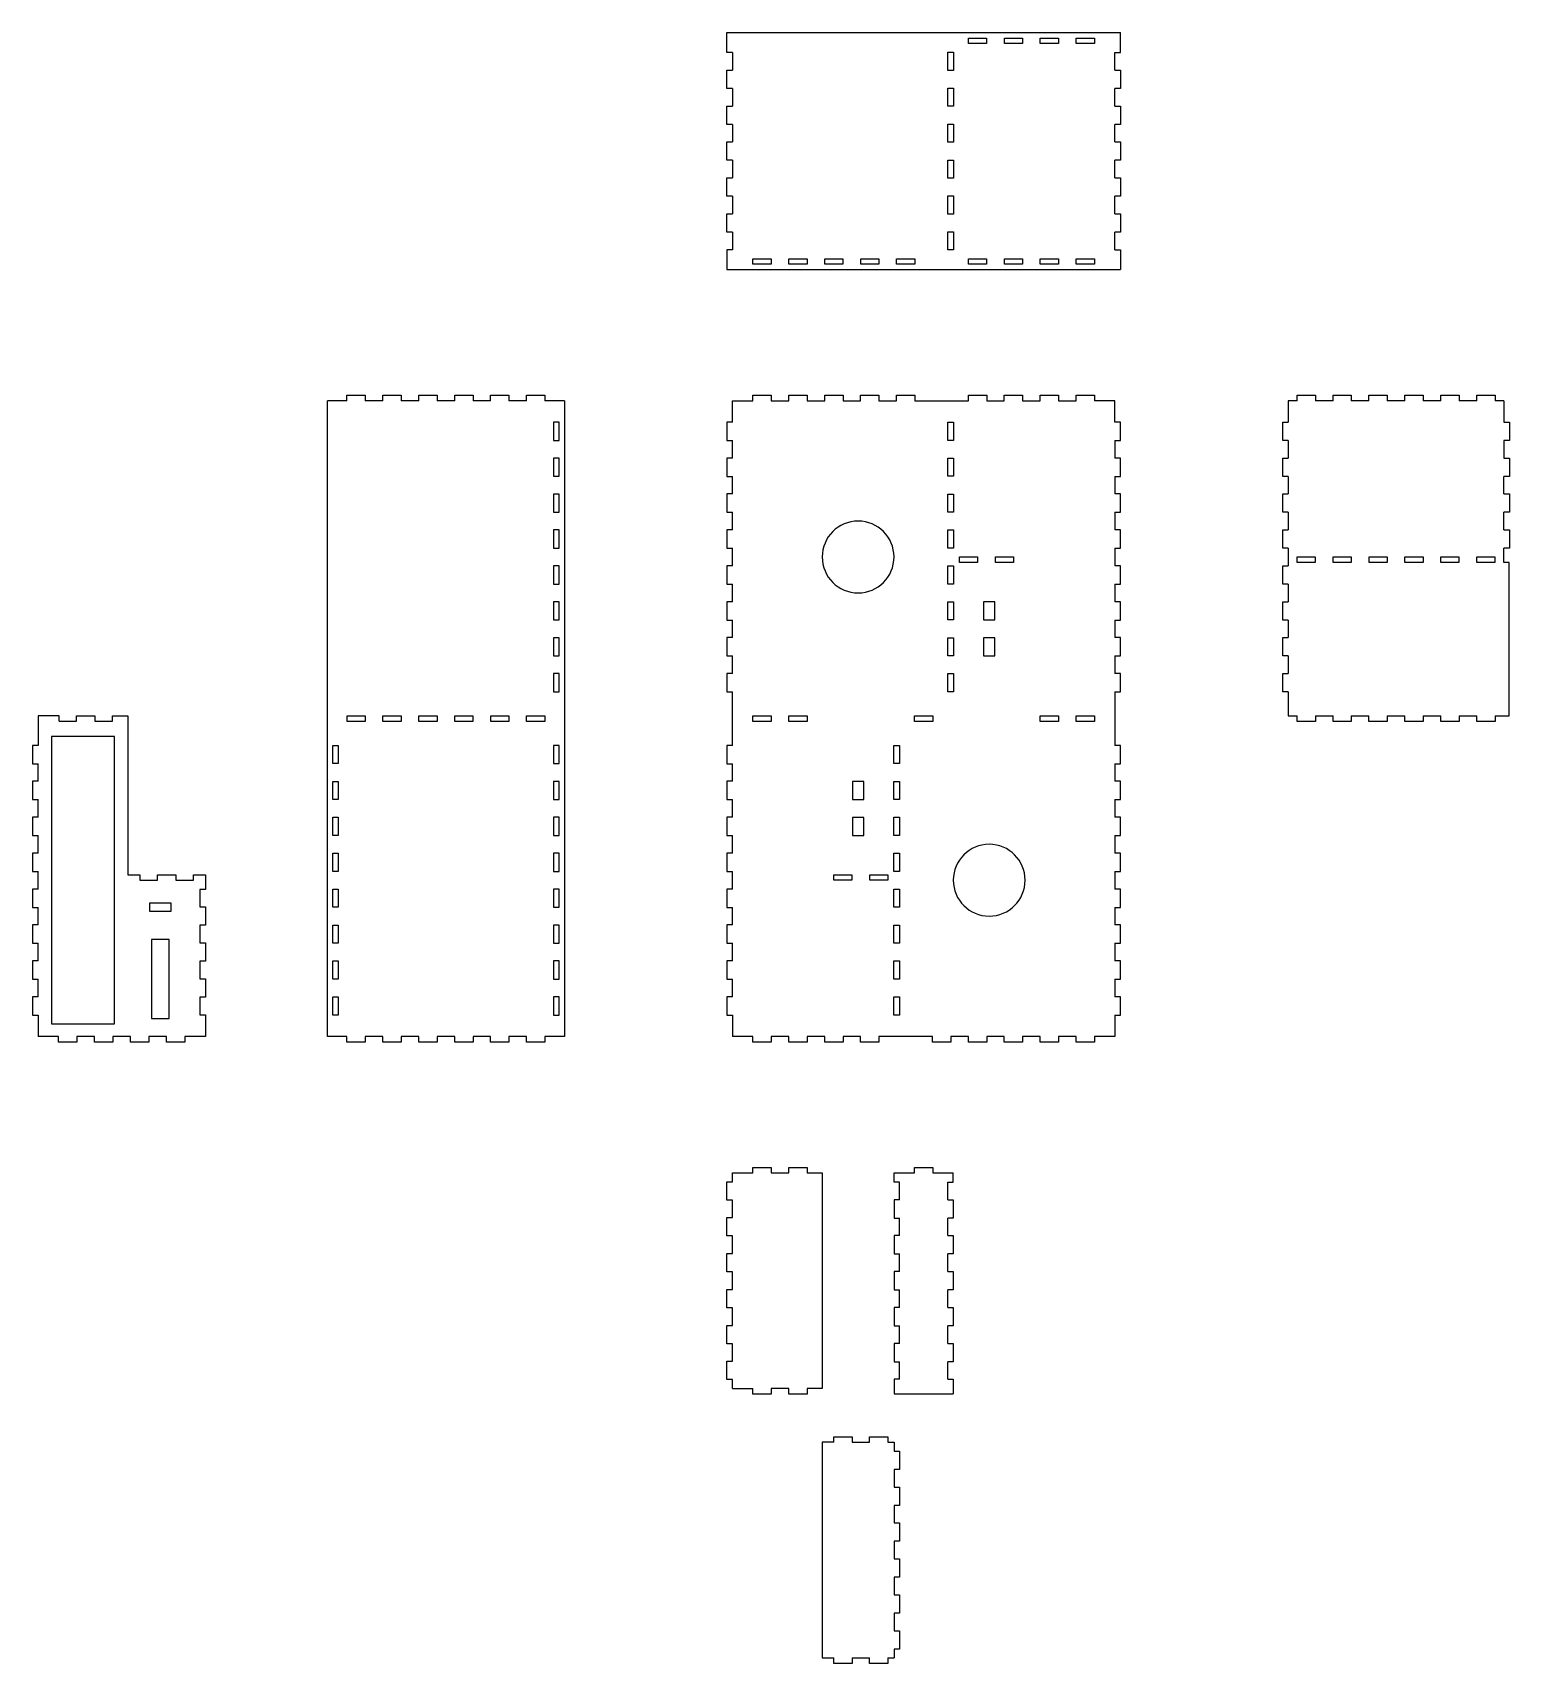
# Model space of a CAD drawing. Header units: millimetres. Extents: x -496 to 1263, y -526 to 432.
# Drawn here: x -496 to 326, y -526 to 382 of the extents above; entities that cross this region are included whole.
import ezdxf

# ---------------------------------------------------------------- set-up
doc = ezdxf.new("R2010")
doc.units = ezdxf.units.MM
doc.layers.get('0').update_dxf_attribs({"lineweight": 25, "true_color": 0xffffff})

msp = doc.modelspace()

# ---------------------------------------------------------------- linework, layer by layer
for p, q in [((-109.6, 370.9), (-109.6, 382)), ((-109.6, 382), (109.6, 382)), ((109.6, 370.9), (109.6, 382)), ((24.95, 375.9), (24.95, 379)), ((24.95, 379), (35.05, 379)), ((35.05, 375.9), (24.95, 375.9)), ((35.05, 379), (35.05, 375.9)), ((44.95, 375.9), (44.95, 379)), ((44.95, 379), (55.05, 379)), ((55.05, 375.9), (44.95, 375.9)), ((55.05, 379), (55.05, 375.9)), ((64.95, 375.9), (64.95, 379)), ((64.95, 379), (75.05, 379)), ((75.05, 375.9), (64.95, 375.9)), ((75.05, 379), (75.05, 375.9)), ((84.95, 375.9), (84.95, 379)), ((84.95, 379), (95.05, 379)), ((95.05, 375.9), (84.95, 375.9)), ((95.05, 379), (95.05, 375.9)), ((-106.5, 370.9), (-109.6, 370.9)), ((-106.5, 370.9), (-106.5, 361.1)), ((13.45, 371.05), (16.55, 371.05)), ((13.45, 360.95), (13.45, 371.05)), ((16.55, 371.05), (16.55, 360.95)), ((106.5, 370.9), (109.6, 370.9)), ((106.5, 361.1), (106.5, 370.9)), ((-109.6, 350.9), (-109.6, 361.1)), ((-109.6, 361.1), (-106.5, 361.1)), ((16.55, 360.95), (13.45, 360.95)), ((106.5, 361.1), (109.6, 361.1)), ((109.6, 361.1), (109.6, 350.9)), ((-106.5, 350.9), (-109.6, 350.9)), ((-106.5, 350.9), (-106.5, 341.1)), ((13.45, 351.05), (16.55, 351.05)), ((13.45, 340.95), (13.45, 351.05)), ((16.55, 351.05), (16.55, 340.95)), ((109.6, 350.9), (106.5, 350.9)), ((106.5, 341.1), (106.5, 350.9)), ((-109.6, 330.9), (-109.6, 341.1)), ((-109.6, 341.1), (-106.5, 341.1)), ((16.55, 340.95), (13.45, 340.95)), ((106.5, 341.1), (109.6, 341.1)), ((109.6, 341.1), (109.6, 330.9)), ((-106.5, 330.9), (-109.6, 330.9)), ((-106.5, 330.9), (-106.5, 321.1)), ((13.45, 331.05), (16.55, 331.05)), ((13.45, 320.95), (13.45, 331.05)), ((16.55, 331.05), (16.55, 320.95)), ((109.6, 330.9), (106.5, 330.9)), ((106.5, 321.1), (106.5, 330.9)), ((-109.6, 310.9), (-109.6, 321.1)), ((-109.6, 321.1), (-106.5, 321.1)), ((16.55, 320.95), (13.45, 320.95)), ((106.5, 321.1), (109.6, 321.1)), ((109.6, 321.1), (109.6, 310.9)), ((-106.5, 310.9), (-109.6, 310.9)), ((-106.5, 310.9), (-106.5, 301.1)), ((13.45, 311.05), (16.55, 311.05)), ((13.45, 300.95), (13.45, 311.05)), ((16.55, 311.05), (16.55, 300.95)), ((109.6, 310.9), (106.5, 310.9)), ((106.5, 301.1), (106.5, 310.9)), ((-109.6, 290.9), (-109.6, 301.1)), ((-109.6, 301.1), (-106.5, 301.1)), ((16.55, 300.95), (13.45, 300.95)), ((106.5, 301.1), (109.6, 301.1)), ((109.6, 301.1), (109.6, 290.9)), ((-106.5, 290.9), (-109.6, 290.9)), ((-106.5, 290.9), (-106.5, 281.1)), ((13.45, 291.05), (16.55, 291.05)), ((13.45, 280.95), (13.45, 291.05)), ((16.55, 291.05), (16.55, 280.95)), ((109.6, 290.9), (106.5, 290.9)), ((106.5, 281.1), (106.5, 290.9)), ((-109.6, 270.9), (-109.6, 281.1)), ((-109.6, 281.1), (-106.5, 281.1)), ((16.55, 280.95), (13.45, 280.95)), ((106.5, 281.1), (109.6, 281.1)), ((109.6, 281.1), (109.6, 270.9)), ((-106.5, 270.9), (-109.6, 270.9)), ((-106.5, 270.9), (-106.5, 261.1)), ((13.45, 271.05), (16.55, 271.05)), ((13.45, 260.95), (13.45, 271.05)), ((16.55, 271.05), (16.55, 260.95)), ((109.6, 270.9), (106.5, 270.9)), ((106.5, 261.1), (106.5, 270.9)), ((-106.5, 261.1), (-109.6, 261.1)), ((-109.6, 261.1), (-109.6, 250)), ((-95.05, 253), (-95.05, 256.1)), ((-95.05, 256.1), (-84.95, 256.1)), ((-84.95, 256.1), (-84.95, 253)), ((-75.05, 253), (-75.05, 256.1)), ((-75.05, 256.1), (-64.95, 256.1)), ((-64.95, 256.1), (-64.95, 253)), ((-55.05, 253), (-55.05, 256.1)), ((-55.05, 256.1), (-44.95, 256.1)), ((-44.95, 256.1), (-44.95, 253)), ((-35.05, 253), (-35.05, 256.1)), ((-35.05, 256.1), (-24.95, 256.1)), ((-24.95, 256.1), (-24.95, 253)), ((-15.05, 253), (-15.05, 256.1)), ((-15.05, 256.1), (-4.95, 256.1)), ((-4.95, 256.1), (-4.95, 253)), ((16.55, 260.95), (13.45, 260.95)), ((24.95, 253), (24.95, 256.1)), ((24.95, 256.1), (35.05, 256.1)), ((35.05, 256.1), (35.05, 253)), ((44.95, 253), (44.95, 256.1)), ((44.95, 256.1), (55.05, 256.1)), ((55.05, 256.1), (55.05, 253)), ((64.95, 253), (64.95, 256.1)), ((64.95, 256.1), (75.05, 256.1)), ((75.05, 256.1), (75.05, 253)), ((84.95, 253), (84.95, 256.1)), ((84.95, 256.1), (95.05, 256.1)), ((95.05, 256.1), (95.05, 253)), ((106.5, 261.1), (109.6, 261.1)), ((109.6, 261.1), (109.6, 250)), ((-109.6, 250), (109.6, 250)), ((-84.95, 253), (-95.05, 253)), ((-64.95, 253), (-75.05, 253)), ((-44.95, 253), (-55.05, 253)), ((-24.95, 253), (-35.05, 253)), ((-4.95, 253), (-15.05, 253)), ((35.05, 253), (24.95, 253)), ((55.05, 253), (44.95, 253)), ((75.05, 253), (64.95, 253)), ((95.05, 253), (84.95, 253)), ((-321.1, 177), (-332, 177)), ((-332, -177), (-332, 177)), ((-321.1, 177), (-321.1, 180.1)), ((-321.1, 180.1), (-310.9, 180.1)), ((-310.9, 180.1), (-310.9, 177)), ((-301.1, 177), (-310.9, 177)), ((-301.1, 177), (-301.1, 180.1)), ((-301.1, 180.1), (-290.9, 180.1)), ((-290.9, 180.1), (-290.9, 177)), ((-281.1, 177), (-290.9, 177)), ((-281.1, 177), (-281.1, 180.1)), ((-281.1, 180.1), (-270.9, 180.1)), ((-270.9, 180.1), (-270.9, 177)), ((-261.1, 177), (-270.9, 177)), ((-261.1, 177), (-261.1, 180.1)), ((-261.1, 180.1), (-250.9, 180.1)), ((-250.9, 180.1), (-250.9, 177)), ((-241.1, 177), (-250.9, 177)), ((-241.1, 177), (-241.1, 180.1)), ((-241.1, 180.1), (-230.9, 180.1)), ((-230.9, 180.1), (-230.9, 177)), ((-221.1, 177), (-230.9, 177)), ((-221.1, 177), (-221.1, 180.1)), ((-221.1, 180.1), (-210.9, 180.1)), ((-210.9, 180.1), (-210.9, 177)), ((-200, 177), (-210.9, 177)), ((-200, 177), (-200, -177)), ((-106.5, 177), (-95.1, 177)), ((-106.5, 165.1), (-106.5, 177)), ((-95.1, 177), (-95.1, 180.1)), ((-95.1, 180.1), (-84.9, 180.1)), ((-84.9, 180.1), (-84.9, 177)), ((-84.9, 177), (-75.1, 177)), ((-75.1, 177), (-75.1, 180.1)), ((-75.1, 180.1), (-64.9, 180.1)), ((-64.9, 180.1), (-64.9, 177)), ((-64.9, 177), (-55.1, 177)), ((-55.1, 177), (-55.1, 180.1)), ((-55.1, 180.1), (-44.9, 180.1)), ((-44.9, 180.1), (-44.9, 177)), ((-44.9, 177), (-35.1, 177)), ((-35.1, 177), (-35.1, 180.1)), ((-35.1, 180.1), (-24.9, 180.1)), ((-24.9, 180.1), (-24.9, 177)), ((-24.9, 177), (-15.1, 177)), ((-15.1, 177), (-15.1, 180.1)), ((-15.1, 180.1), (-4.9, 180.1)), ((-4.9, 180.1), (-4.9, 177)), ((-4.9, 177), (24.9, 177)), ((24.9, 177), (24.9, 180.1)), ((24.9, 180.1), (35.1, 180.1)), ((35.1, 180.1), (35.1, 177)), ((35.1, 177), (44.9, 177)), ((44.9, 177), (44.9, 180.1)), ((44.9, 180.1), (55.1, 180.1)), ((55.1, 180.1), (55.1, 177)), ((55.1, 177), (64.9, 177)), ((64.9, 177), (64.9, 180.1)), ((64.9, 180.1), (75.1, 180.1)), ((75.1, 180.1), (75.1, 177)), ((75.1, 177), (84.9, 177)), ((84.9, 177), (84.9, 180.1)), ((84.9, 180.1), (95.1, 180.1)), ((95.1, 180.1), (95.1, 177)), ((106.5, 177), (95.1, 177)), ((106.5, 165.1), (106.5, 177)), ((207.9, 177), (203, 177)), ((203, 177), (203, 165.1)), ((207.9, 177), (207.9, 180.1)), ((207.9, 180.1), (218.1, 180.1)), ((218.1, 180.1), (218.1, 177)), ((227.9, 177), (218.1, 177)), ((227.9, 177), (227.9, 180.1)), ((227.9, 180.1), (238.1, 180.1)), ((238.1, 180.1), (238.1, 177)), ((247.9, 177), (238.1, 177)), ((247.9, 177), (247.9, 180.1)), ((247.9, 180.1), (258.1, 180.1)), ((258.1, 180.1), (258.1, 177)), ((267.9, 177), (258.1, 177)), ((267.9, 177), (267.9, 180.1)), ((267.9, 180.1), (278.1, 180.1)), ((278.1, 180.1), (278.1, 177)), ((287.9, 177), (278.1, 177)), ((287.9, 177), (287.9, 180.1)), ((287.9, 180.1), (298.1, 180.1)), ((298.1, 180.1), (298.1, 177)), ((307.9, 177), (298.1, 177)), ((307.9, 177), (307.9, 180.1)), ((307.9, 180.1), (318.1, 180.1)), ((318.1, 180.1), (318.1, 177)), ((323, 177), (318.1, 177)), ((323, 177), (323, 165.1)), ((-203, 165.05), (-206.1, 165.05)), ((-206.1, 165.05), (-206.1, 154.95)), ((-203, 154.95), (-203, 165.05)), ((-106.5, 165.1), (-109.6, 165.1)), ((-109.6, 165.1), (-109.6, 154.9)), ((13.45, 154.95), (13.45, 165.05)), ((13.45, 165.05), (16.55, 165.05)), ((16.55, 165.05), (16.55, 154.95)), ((109.6, 165.1), (106.5, 165.1)), ((109.6, 154.9), (109.6, 165.1)), ((199.9, 154.9), (199.9, 165.1)), ((199.9, 165.1), (203, 165.1)), ((323, 165.1), (326.1, 165.1)), ((326.1, 165.1), (326.1, 154.9)), ((-206.1, 154.95), (-203, 154.95)), ((-109.6, 154.9), (-106.5, 154.9)), ((-106.5, 145.1), (-106.5, 154.9)), ((16.55, 154.95), (13.45, 154.95)), ((106.5, 154.9), (109.6, 154.9)), ((106.5, 154.9), (106.5, 145.1)), ((203, 154.9), (199.9, 154.9)), ((203, 154.9), (203, 145.1)), ((326.1, 154.9), (323, 154.9)), ((323, 154.9), (323, 145.1)), ((-203, 145.05), (-206.1, 145.05)), ((-206.1, 145.05), (-206.1, 134.95)), ((-203, 134.95), (-203, 145.05)), ((-106.5, 145.1), (-109.6, 145.1)), ((-109.6, 145.1), (-109.6, 134.9)), ((13.45, 134.95), (13.45, 145.05)), ((13.45, 145.05), (16.55, 145.05)), ((16.55, 145.05), (16.55, 134.95)), ((109.6, 145.1), (106.5, 145.1)), ((109.6, 134.9), (109.6, 145.1)), ((199.9, 134.9), (199.9, 145.1)), ((199.9, 145.1), (203, 145.1)), ((323, 145.1), (326.1, 145.1)), ((326.1, 145.1), (326.1, 134.9)), ((-206.1, 134.95), (-203, 134.95)), ((-109.6, 134.9), (-106.5, 134.9)), ((-106.5, 125.1), (-106.5, 134.9)), ((16.55, 134.95), (13.45, 134.95)), ((106.5, 134.9), (109.6, 134.9)), ((106.5, 134.9), (106.5, 125.1)), ((203, 134.9), (199.9, 134.9)), ((203, 134.9), (203, 125.1)), ((326.1, 134.9), (323, 134.9)), ((323, 125.1), (323, 134.9)), ((-203, 125.05), (-206.1, 125.05)), ((-206.1, 125.05), (-206.1, 114.95)), ((-203, 114.95), (-203, 125.05)), ((-106.5, 125.1), (-109.6, 125.1)), ((-109.6, 125.1), (-109.6, 114.9)), ((13.45, 114.95), (13.45, 125.05)), ((13.45, 125.05), (16.55, 125.05)), ((16.55, 125.05), (16.55, 114.95)), ((109.6, 125.1), (106.5, 125.1)), ((109.6, 114.9), (109.6, 125.1)), ((199.9, 114.9), (199.9, 125.1)), ((199.9, 125.1), (203, 125.1)), ((323, 125.1), (326.1, 125.1)), ((326.1, 125.1), (326.1, 114.9)), ((-206.1, 114.95), (-203, 114.95)), ((-109.6, 114.9), (-106.5, 114.9)), ((-106.5, 105.1), (-106.5, 114.9)), ((16.55, 114.95), (13.45, 114.95)), ((106.5, 114.9), (109.6, 114.9)), ((106.5, 114.9), (106.5, 105.1)), ((203, 114.9), (199.9, 114.9)), ((203, 114.9), (203, 105.1)), ((326.1, 114.9), (323, 114.9)), ((323, 105.1), (323, 114.9)), ((-203, 105.05), (-206.1, 105.05)), ((-206.1, 105.05), (-206.1, 94.95)), ((-203, 94.95), (-203, 105.05)), ((-106.5, 105.1), (-109.6, 105.1)), ((-109.6, 105.1), (-109.6, 94.9)), ((13.45, 94.95), (13.45, 105.05)), ((13.45, 105.05), (16.55, 105.05)), ((16.55, 105.05), (16.55, 94.95)), ((109.6, 105.1), (106.5, 105.1)), ((109.6, 94.9), (109.6, 105.1)), ((199.9, 94.9), (199.9, 105.1)), ((199.9, 105.1), (203, 105.1)), ((323, 105.1), (326.1, 105.1)), ((326.1, 105.1), (326.1, 94.9)), ((-206.1, 94.95), (-203, 94.95)), ((-109.6, 94.9), (-106.5, 94.9)), ((-106.5, 85.1), (-106.5, 94.9)), ((16.55, 94.95), (13.45, 94.95)), ((106.5, 94.9), (109.6, 94.9)), ((106.5, 94.9), (106.5, 85.1)), ((203, 94.9), (199.9, 94.9)), ((203, 94.9), (203, 85.1)), ((326.1, 94.9), (323, 94.9)), ((323, 87), (323, 94.9)), ((-203, 85.05), (-206.1, 85.05)), ((-206.1, 85.05), (-206.1, 74.95)), ((-203, 74.95), (-203, 85.05)), ((-106.5, 85.1), (-109.6, 85.1)), ((-109.6, 85.1), (-109.6, 74.9)), ((13.45, 74.95), (13.45, 85.05)), ((13.45, 85.05), (16.55, 85.05)), ((16.55, 85.05), (16.55, 74.95)), ((19.95, 86.9), (19.95, 90)), ((19.95, 90), (30.05, 90)), ((30.05, 86.9), (19.95, 86.9)), ((30.05, 90), (30.05, 86.9)), ((39.95, 86.9), (39.95, 90)), ((39.95, 90), (50.05, 90)), ((50.05, 86.9), (39.95, 86.9)), ((50.05, 90), (50.05, 86.9)), ((109.6, 85.1), (106.5, 85.1)), ((109.6, 74.9), (109.6, 85.1)), ((199.9, 74.9), (199.9, 85.1)), ((199.9, 85.1), (203, 85.1)), ((207.95, 86.95), (207.95, 90.05)), ((207.95, 90.05), (218.05, 90.05)), ((218.05, 86.95), (207.95, 86.95)), ((218.05, 90.05), (218.05, 86.95)), ((227.95, 86.95), (227.95, 90.05)), ((227.95, 90.05), (238.05, 90.05)), ((238.05, 86.95), (227.95, 86.95)), ((238.05, 90.05), (238.05, 86.95)), ((247.95, 86.95), (247.95, 90.05)), ((247.95, 90.05), (258.05, 90.05)), ((258.05, 86.95), (247.95, 86.95)), ((258.05, 90.05), (258.05, 86.95)), ((267.95, 86.95), (267.95, 90.05)), ((267.95, 90.05), (278.05, 90.05)), ((278.05, 86.95), (267.95, 86.95)), ((278.05, 90.05), (278.05, 86.95)), ((287.95, 86.95), (287.95, 90.05)), ((287.95, 90.05), (298.05, 90.05)), ((298.05, 86.95), (287.95, 86.95)), ((298.05, 90.05), (298.05, 86.95)), ((307.95, 86.95), (307.95, 90.05)), ((307.95, 90.05), (318.05, 90.05)), ((318.05, 86.95), (307.95, 86.95)), ((318.05, 90.05), (318.05, 86.95)), ((326, 87), (323, 87)), ((326, 1.5), (326, 87)), ((-206.1, 74.95), (-203, 74.95)), ((-109.6, 74.9), (-106.5, 74.9)), ((-106.5, 65.1), (-106.5, 74.9)), ((16.55, 74.95), (13.45, 74.95)), ((106.5, 74.9), (109.6, 74.9)), ((106.5, 74.9), (106.5, 65.1)), ((203, 74.9), (199.9, 74.9)), ((203, 74.9), (203, 65.1)), ((-203, 65.05), (-206.1, 65.05)), ((-206.1, 65.05), (-206.1, 54.95)), ((-203, 54.95), (-203, 65.05)), ((-106.5, 65.1), (-109.6, 65.1)), ((-109.6, 65.1), (-109.6, 54.9)), ((13.45, 54.95), (13.45, 65.05)), ((13.45, 65.05), (16.55, 65.05)), ((16.55, 65.05), (16.55, 54.95)), ((39.6, 65), (33.4, 65)), ((33.4, 65), (33.4, 55)), ((39.6, 55), (39.6, 65)), ((109.6, 65.1), (106.5, 65.1)), ((109.6, 54.9), (109.6, 65.1)), ((199.9, 54.9), (199.9, 65.1)), ((199.9, 65.1), (203, 65.1)), ((-206.1, 54.95), (-203, 54.95)), ((-109.6, 54.9), (-106.5, 54.9)), ((-106.5, 45.1), (-106.5, 54.9)), ((16.55, 54.95), (13.45, 54.95)), ((33.4, 55), (39.6, 55)), ((106.5, 54.9), (109.6, 54.9)), ((106.5, 54.9), (106.5, 45.1)), ((203, 54.9), (199.9, 54.9)), ((203, 54.9), (203, 45.1)), ((-203, 45.05), (-206.1, 45.05)), ((-206.1, 45.05), (-206.1, 34.95)), ((-203, 34.95), (-203, 45.05)), ((-106.5, 45.1), (-109.6, 45.1)), ((-109.6, 45.1), (-109.6, 34.9)), ((13.45, 34.95), (13.45, 45.05)), ((13.45, 45.05), (16.55, 45.05)), ((16.55, 45.05), (16.55, 34.95)), ((39.6, 45), (33.4, 45)), ((33.4, 45), (33.4, 35)), ((39.6, 35), (39.6, 45)), ((109.6, 45.1), (106.5, 45.1)), ((109.6, 34.9), (109.6, 45.1)), ((199.9, 34.9), (199.9, 45.1)), ((199.9, 45.1), (203, 45.1)), ((-206.1, 34.95), (-203, 34.95)), ((-109.6, 34.9), (-106.5, 34.9)), ((-106.5, 25.1), (-106.5, 34.9)), ((16.55, 34.95), (13.45, 34.95)), ((33.4, 35), (39.6, 35)), ((106.5, 34.9), (109.6, 34.9)), ((106.5, 34.9), (106.5, 25.1)), ((203, 34.9), (199.9, 34.9)), ((203, 34.9), (203, 25.1)), ((-203, 25.05), (-206.1, 25.05)), ((-206.1, 25.05), (-206.1, 14.95)), ((-203, 14.95), (-203, 25.05)), ((-106.5, 25.1), (-109.6, 25.1)), ((-109.6, 25.1), (-109.6, 14.9)), ((13.45, 14.95), (13.45, 25.05)), ((13.45, 25.05), (16.55, 25.05)), ((16.55, 25.05), (16.55, 14.95)), ((109.6, 25.1), (106.5, 25.1)), ((109.6, 14.9), (109.6, 25.1)), ((199.9, 14.9), (199.9, 25.1)), ((199.9, 25.1), (203, 25.1)), ((-206.1, 14.95), (-203, 14.95)), ((-109.6, 14.9), (-106.5, 14.9)), ((-106.5, -14.9), (-106.5, 14.9)), ((16.55, 14.95), (13.45, 14.95)), ((106.5, 14.9), (109.6, 14.9)), ((106.5, 14.9), (106.5, -14.9)), ((203, 14.9), (199.9, 14.9)), ((203, 14.9), (203, 1.5)), ((-481.4, 1.6), (-493, 1.6)), ((-493, 1.6), (-493, -14.9)), ((-481.4, -1.5), (-481.4, 1.6)), ((-471.6, -1.5), (-471.6, 1.6)), ((-471.6, 1.6), (-461.4, 1.6)), ((-461.4, 1.6), (-461.4, -1.5)), ((-451.6, -1.5), (-451.6, 1.6)), ((-451.6, 1.6), (-443, 1.6)), ((-443, 1.6), (-443, -86.9)), ((-321.05, -1.55), (-321.05, 1.55)), ((-321.05, 1.55), (-310.95, 1.55)), ((-310.95, 1.55), (-310.95, -1.55)), ((-301.05, -1.55), (-301.05, 1.55)), ((-301.05, 1.55), (-290.95, 1.55)), ((-290.95, 1.55), (-290.95, -1.55)), ((-281.05, -1.55), (-281.05, 1.55)), ((-281.05, 1.55), (-270.95, 1.55)), ((-270.95, 1.55), (-270.95, -1.55)), ((-261.05, -1.55), (-261.05, 1.55)), ((-261.05, 1.55), (-250.95, 1.55)), ((-250.95, 1.55), (-250.95, -1.55)), ((-241.05, -1.55), (-241.05, 1.55)), ((-241.05, 1.55), (-230.95, 1.55)), ((-230.95, 1.55), (-230.95, -1.55)), ((-221.05, -1.55), (-221.05, 1.55)), ((-221.05, 1.55), (-210.95, 1.55)), ((-210.95, 1.55), (-210.95, -1.55)), ((-95.05, -1.55), (-95.05, 1.55)), ((-95.05, 1.55), (-84.95, 1.55)), ((-84.95, 1.55), (-84.95, -1.55)), ((-75.05, -1.55), (-75.05, 1.55)), ((-75.05, 1.55), (-64.95, 1.55)), ((-64.95, 1.55), (-64.95, -1.55)), ((-5.05, -1.55), (-5.05, 1.55)), ((-5.05, 1.55), (5.05, 1.55)), ((5.05, 1.55), (5.05, -1.55)), ((64.95, -1.55), (64.95, 1.55)), ((64.95, 1.55), (75.05, 1.55)), ((75.05, 1.55), (75.05, -1.55)), ((84.95, -1.55), (84.95, 1.55)), ((84.95, 1.55), (95.05, 1.55)), ((95.05, 1.55), (95.05, -1.55)), ((203, 1.5), (207.9, 1.5)), ((207.9, -1.6), (207.9, 1.5)), ((218.1, 1.5), (218.1, -1.6)), ((218.1, 1.5), (227.9, 1.5)), ((227.9, -1.6), (227.9, 1.5)), ((238.1, 1.5), (238.1, -1.6)), ((238.1, 1.5), (247.9, 1.5)), ((247.9, -1.6), (247.9, 1.5)), ((258.1, 1.5), (258.1, -1.6)), ((258.1, 1.5), (267.9, 1.5)), ((267.9, -1.6), (267.9, 1.5)), ((278.1, 1.5), (278.1, -1.6)), ((278.1, 1.5), (287.9, 1.5)), ((287.9, -1.6), (287.9, 1.5)), ((298.1, 1.5), (298.1, -1.6)), ((298.1, 1.5), (307.9, 1.5)), ((307.9, -1.6), (307.9, 1.5)), ((318.1, 1.5), (318.1, -1.6)), ((318.1, 1.5), (326, 1.5)), ((-481.4, -1.5), (-471.6, -1.5)), ((-461.4, -1.5), (-451.6, -1.5)), ((-310.95, -1.55), (-321.05, -1.55)), ((-290.95, -1.55), (-301.05, -1.55)), ((-270.95, -1.55), (-281.05, -1.55)), ((-250.95, -1.55), (-261.05, -1.55)), ((-230.95, -1.55), (-241.05, -1.55)), ((-210.95, -1.55), (-221.05, -1.55)), ((-84.95, -1.55), (-95.05, -1.55)), ((-64.95, -1.55), (-75.05, -1.55)), ((5.05, -1.55), (-5.05, -1.55)), ((75.05, -1.55), (64.95, -1.55)), ((95.05, -1.55), (84.95, -1.55)), ((218.1, -1.6), (207.9, -1.6)), ((238.1, -1.6), (227.9, -1.6)), ((258.1, -1.6), (247.9, -1.6)), ((278.1, -1.6), (267.9, -1.6)), ((298.1, -1.6), (287.9, -1.6)), ((318.1, -1.6), (307.9, -1.6)), ((-493, -14.9), (-496.1, -14.9)), ((-496.1, -14.9), (-496.1, -25.1)), ((-450.5, -10), (-485.5, -10)), ((-485.5, -10), (-485.5, -170)), ((-450.5, -170), (-450.5, -10)), ((-329, -25.05), (-329, -14.95)), ((-329, -14.95), (-325.9, -14.95)), ((-325.9, -14.95), (-325.9, -25.05)), ((-203, -14.95), (-206.1, -14.95)), ((-206.1, -14.95), (-206.1, -25.05)), ((-203, -25.05), (-203, -14.95)), ((-106.5, -14.9), (-109.6, -14.9)), ((-109.6, -14.9), (-109.6, -25.1)), ((-16.55, -14.95), (-13.45, -14.95)), ((-16.55, -25.05), (-16.55, -14.95)), ((-13.45, -14.95), (-13.45, -25.05)), ((109.6, -14.9), (106.5, -14.9)), ((109.6, -25.1), (109.6, -14.9)), ((-496.1, -25.1), (-493, -25.1)), ((-493, -34.9), (-493, -25.1)), ((-325.9, -25.05), (-329, -25.05)), ((-206.1, -25.05), (-203, -25.05)), ((-109.6, -25.1), (-106.5, -25.1)), ((-106.5, -34.9), (-106.5, -25.1)), ((-13.45, -25.05), (-16.55, -25.05)), ((106.5, -25.1), (109.6, -25.1)), ((106.5, -25.1), (106.5, -34.9)), ((-493, -34.9), (-496.1, -34.9)), ((-496.1, -34.9), (-496.1, -45.1)), ((-329, -45.05), (-329, -34.95)), ((-329, -34.95), (-325.9, -34.95)), ((-325.9, -34.95), (-325.9, -45.05)), ((-203, -34.95), (-206.1, -34.95)), ((-206.1, -34.95), (-206.1, -45.05)), ((-203, -45.05), (-203, -34.95)), ((-106.5, -34.9), (-109.6, -34.9)), ((-109.6, -34.9), (-109.6, -45.1)), ((-33.4, -35), (-39.6, -35)), ((-39.6, -35), (-39.6, -45)), ((-33.4, -45), (-33.4, -35)), ((-16.55, -34.95), (-13.45, -34.95)), ((-16.55, -45.05), (-16.55, -34.95)), ((-13.45, -34.95), (-13.45, -45.05)), ((109.6, -34.9), (106.5, -34.9)), ((109.6, -45.1), (109.6, -34.9)), ((-496.1, -45.1), (-493, -45.1)), ((-493, -54.9), (-493, -45.1)), ((-325.9, -45.05), (-329, -45.05)), ((-206.1, -45.05), (-203, -45.05)), ((-109.6, -45.1), (-106.5, -45.1)), ((-106.5, -54.9), (-106.5, -45.1)), ((-39.6, -45), (-33.4, -45)), ((-13.45, -45.05), (-16.55, -45.05)), ((106.5, -45.1), (109.6, -45.1)), ((106.5, -45.1), (106.5, -54.9)), ((-493, -54.9), (-496.1, -54.9)), ((-496.1, -54.9), (-496.1, -65.1)), ((-329, -65.05), (-329, -54.95)), ((-329, -54.95), (-325.9, -54.95)), ((-325.9, -54.95), (-325.9, -65.05)), ((-203, -54.95), (-206.1, -54.95)), ((-206.1, -54.95), (-206.1, -65.05)), ((-203, -65.05), (-203, -54.95)), ((-106.5, -54.9), (-109.6, -54.9)), ((-109.6, -54.9), (-109.6, -65.1)), ((-33.4, -55), (-39.6, -55)), ((-39.6, -55), (-39.6, -65)), ((-33.4, -65), (-33.4, -55)), ((-16.55, -54.95), (-13.45, -54.95)), ((-16.55, -65.05), (-16.55, -54.95)), ((-13.45, -54.95), (-13.45, -65.05)), ((109.6, -54.9), (106.5, -54.9)), ((109.6, -65.1), (109.6, -54.9)), ((-496.1, -65.1), (-493, -65.1)), ((-493, -74.9), (-493, -65.1)), ((-325.9, -65.05), (-329, -65.05)), ((-206.1, -65.05), (-203, -65.05)), ((-109.6, -65.1), (-106.5, -65.1)), ((-106.5, -74.9), (-106.5, -65.1)), ((-39.6, -65), (-33.4, -65)), ((-13.45, -65.05), (-16.55, -65.05)), ((106.5, -65.1), (109.6, -65.1)), ((106.5, -65.1), (106.5, -74.9)), ((-493, -74.9), (-496.1, -74.9)), ((-496.1, -74.9), (-496.1, -85.1)), ((-329, -85.05), (-329, -74.95)), ((-329, -74.95), (-325.9, -74.95)), ((-325.9, -74.95), (-325.9, -85.05)), ((-203, -74.95), (-206.1, -74.95)), ((-206.1, -74.95), (-206.1, -85.05)), ((-203, -85.05), (-203, -74.95)), ((-106.5, -74.9), (-109.6, -74.9)), ((-109.6, -74.9), (-109.6, -85.1)), ((-16.55, -74.95), (-13.45, -74.95)), ((-16.55, -85.05), (-16.55, -74.95)), ((-13.45, -74.95), (-13.45, -85.05)), ((109.6, -74.9), (106.5, -74.9)), ((109.6, -85.1), (109.6, -74.9)), ((-496.1, -85.1), (-493, -85.1)), ((-493, -94.9), (-493, -85.1)), ((-443, -86.9), (-436.4, -86.9)), ((-436.4, -86.9), (-436.4, -90)), ((-436.4, -90), (-426.6, -90)), ((-426.6, -90), (-426.6, -86.9)), ((-426.6, -86.9), (-416.4, -86.9)), ((-416.4, -86.9), (-416.4, -90)), ((-416.4, -90), (-406.6, -90)), ((-406.6, -90), (-406.6, -86.9)), ((-406.6, -86.9), (-399.9, -86.9)), ((-399.9, -86.9), (-399.9, -95.1)), ((-325.9, -85.05), (-329, -85.05)), ((-206.1, -85.05), (-203, -85.05)), ((-109.6, -85.1), (-106.5, -85.1)), ((-106.5, -94.9), (-106.5, -85.1)), ((-50.05, -90), (-50.05, -86.9)), ((-50.05, -86.9), (-39.95, -86.9)), ((-39.95, -90), (-50.05, -90)), ((-39.95, -86.9), (-39.95, -90)), ((-30.05, -90), (-30.05, -86.9)), ((-30.05, -86.9), (-19.95, -86.9)), ((-19.95, -90), (-30.05, -90)), ((-19.95, -86.9), (-19.95, -90)), ((-13.45, -85.05), (-16.55, -85.05)), ((106.5, -85.1), (109.6, -85.1)), ((106.5, -85.1), (106.5, -94.9)), ((-493, -94.9), (-496.1, -94.9)), ((-496.1, -94.9), (-496.1, -105.1)), ((-399.9, -95.1), (-403, -95.1)), ((-403, -95.1), (-403, -104.9)), ((-329, -105.05), (-329, -94.95)), ((-329, -94.95), (-325.9, -94.95)), ((-325.9, -94.95), (-325.9, -105.05)), ((-203, -94.95), (-206.1, -94.95)), ((-206.1, -94.95), (-206.1, -105.05)), ((-203, -105.05), (-203, -94.95)), ((-106.5, -94.9), (-109.6, -94.9)), ((-109.6, -94.9), (-109.6, -105.1)), ((-16.55, -94.95), (-13.45, -94.95)), ((-16.55, -105.05), (-16.55, -94.95)), ((-13.45, -94.95), (-13.45, -105.05)), ((109.6, -94.9), (106.5, -94.9)), ((109.6, -105.1), (109.6, -94.9)), ((-496.1, -105.1), (-493, -105.1)), ((-493, -114.9), (-493, -105.1)), ((-419, -102.85), (-431, -102.85)), ((-431, -102.85), (-431, -107.15)), ((-431, -107.15), (-419, -107.15)), ((-419, -107.15), (-419, -102.85)), ((-403, -104.9), (-399.9, -104.9)), ((-399.9, -104.9), (-399.9, -115.1)), ((-325.9, -105.05), (-329, -105.05)), ((-206.1, -105.05), (-203, -105.05)), ((-109.6, -105.1), (-106.5, -105.1)), ((-106.5, -114.9), (-106.5, -105.1)), ((-13.45, -105.05), (-16.55, -105.05)), ((106.5, -105.1), (109.6, -105.1)), ((106.5, -105.1), (106.5, -114.9)), ((-493, -114.9), (-496.1, -114.9)), ((-496.1, -114.9), (-496.1, -125.1)), ((-399.9, -115.1), (-403, -115.1)), ((-403, -115.1), (-403, -124.9)), ((-329, -125.05), (-329, -114.95)), ((-329, -114.95), (-325.9, -114.95)), ((-325.9, -114.95), (-325.9, -125.05)), ((-203, -114.95), (-206.1, -114.95)), ((-206.1, -114.95), (-206.1, -125.05)), ((-203, -125.05), (-203, -114.95)), ((-106.5, -114.9), (-109.6, -114.9)), ((-109.6, -114.9), (-109.6, -125.1)), ((-16.55, -114.95), (-13.45, -114.95)), ((-16.55, -125.05), (-16.55, -114.95)), ((-13.45, -114.95), (-13.45, -125.05)), ((109.6, -114.9), (106.5, -114.9)), ((109.6, -125.1), (109.6, -114.9)), ((-496.1, -125.1), (-493, -125.1)), ((-493, -134.9), (-493, -125.1)), ((-420, -123), (-430, -123)), ((-430, -123), (-430, -167)), ((-420, -167), (-420, -123)), ((-403, -124.9), (-399.9, -124.9)), ((-399.9, -124.9), (-399.9, -135.1)), ((-325.9, -125.05), (-329, -125.05)), ((-206.1, -125.05), (-203, -125.05)), ((-109.6, -125.1), (-106.5, -125.1)), ((-106.5, -134.9), (-106.5, -125.1)), ((-13.45, -125.05), (-16.55, -125.05)), ((106.5, -125.1), (109.6, -125.1)), ((106.5, -125.1), (106.5, -134.9)), ((-493, -134.9), (-496.1, -134.9)), ((-496.1, -134.9), (-496.1, -145.1)), ((-399.9, -135.1), (-403, -135.1)), ((-403, -135.1), (-403, -144.9)), ((-329, -145.05), (-329, -134.95)), ((-329, -134.95), (-325.9, -134.95)), ((-325.9, -134.95), (-325.9, -145.05)), ((-203, -134.95), (-206.1, -134.95)), ((-206.1, -134.95), (-206.1, -145.05)), ((-203, -145.05), (-203, -134.95)), ((-106.5, -134.9), (-109.6, -134.9)), ((-109.6, -134.9), (-109.6, -145.1)), ((-16.55, -134.95), (-13.45, -134.95)), ((-16.55, -145.05), (-16.55, -134.95)), ((-13.45, -134.95), (-13.45, -145.05)), ((109.6, -134.9), (106.5, -134.9)), ((109.6, -145.1), (109.6, -134.9)), ((-496.1, -145.1), (-493, -145.1)), ((-493, -154.9), (-493, -145.1)), ((-403, -144.9), (-399.9, -144.9)), ((-399.9, -144.9), (-399.9, -155.1)), ((-325.9, -145.05), (-329, -145.05)), ((-206.1, -145.05), (-203, -145.05)), ((-109.6, -145.1), (-106.5, -145.1)), ((-106.5, -154.9), (-106.5, -145.1)), ((-13.45, -145.05), (-16.55, -145.05)), ((106.5, -145.1), (109.6, -145.1)), ((106.5, -145.1), (106.5, -154.9)), ((-493, -154.9), (-496.1, -154.9)), ((-496.1, -154.9), (-496.1, -165.1)), ((-399.9, -155.1), (-403, -155.1)), ((-403, -155.1), (-403, -164.9)), ((-329, -165.05), (-329, -154.95)), ((-329, -154.95), (-325.9, -154.95)), ((-325.9, -154.95), (-325.9, -165.05)), ((-203, -154.95), (-206.1, -154.95)), ((-206.1, -154.95), (-206.1, -165.05)), ((-203, -165.05), (-203, -154.95)), ((-106.5, -154.9), (-109.6, -154.9)), ((-109.6, -154.9), (-109.6, -165.1)), ((-16.55, -154.95), (-13.45, -154.95)), ((-16.55, -165.05), (-16.55, -154.95)), ((-13.45, -154.95), (-13.45, -165.05)), ((109.6, -154.9), (106.5, -154.9)), ((109.6, -165.1), (109.6, -154.9)), ((-496.1, -165.1), (-493, -165.1)), ((-493, -165.1), (-493, -177)), ((-485.5, -170), (-450.5, -170)), ((-430, -167), (-420, -167)), ((-403, -164.9), (-399.9, -164.9)), ((-399.9, -164.9), (-399.9, -177)), ((-325.9, -165.05), (-329, -165.05)), ((-206.1, -165.05), (-203, -165.05)), ((-109.6, -165.1), (-106.5, -165.1)), ((-106.5, -165.1), (-106.5, -177)), ((-13.45, -165.05), (-16.55, -165.05)), ((106.5, -165.1), (109.6, -165.1)), ((106.5, -165.1), (106.5, -177)), ((-481.6, -177), (-493, -177)), ((-481.6, -180.1), (-481.6, -177)), ((-471.4, -180.1), (-481.6, -180.1)), ((-471.4, -177), (-471.4, -180.1)), ((-461.6, -177), (-471.4, -177)), ((-461.6, -180.1), (-461.6, -177)), ((-451.4, -180.1), (-461.6, -180.1)), ((-451.4, -177), (-451.4, -180.1)), ((-441.6, -177), (-451.4, -177)), ((-441.6, -180.1), (-441.6, -177)), ((-431.4, -180.1), (-441.6, -180.1)), ((-431.4, -177), (-431.4, -180.1)), ((-421.6, -177), (-431.4, -177)), ((-421.6, -180.1), (-421.6, -177)), ((-411.4, -180.1), (-421.6, -180.1)), ((-411.4, -177), (-411.4, -180.1)), ((-399.9, -177), (-411.4, -177)), ((-321.1, -177), (-332, -177)), ((-321.1, -180.1), (-321.1, -177)), ((-310.9, -180.1), (-321.1, -180.1)), ((-310.9, -177), (-310.9, -180.1)), ((-301.1, -177), (-310.9, -177)), ((-301.1, -180.1), (-301.1, -177)), ((-290.9, -180.1), (-301.1, -180.1)), ((-290.9, -177), (-290.9, -180.1)), ((-281.1, -177), (-290.9, -177)), ((-281.1, -180.1), (-281.1, -177)), ((-270.9, -180.1), (-281.1, -180.1)), ((-270.9, -177), (-270.9, -180.1)), ((-261.1, -177), (-270.9, -177)), ((-261.1, -180.1), (-261.1, -177)), ((-250.9, -180.1), (-261.1, -180.1)), ((-250.9, -177), (-250.9, -180.1)), ((-241.1, -177), (-250.9, -177)), ((-241.1, -180.1), (-241.1, -177)), ((-230.9, -180.1), (-241.1, -180.1)), ((-230.9, -177), (-230.9, -180.1)), ((-221.1, -177), (-230.9, -177)), ((-221.1, -180.1), (-221.1, -177)), ((-210.9, -180.1), (-221.1, -180.1)), ((-210.9, -177), (-210.9, -180.1)), ((-200, -177), (-210.9, -177)), ((-95.1, -177), (-106.5, -177)), ((-95.1, -180.1), (-95.1, -177)), ((-84.9, -180.1), (-95.1, -180.1)), ((-84.9, -177), (-84.9, -180.1)), ((-75.1, -177), (-84.9, -177)), ((-75.1, -180.1), (-75.1, -177)), ((-64.9, -180.1), (-75.1, -180.1)), ((-64.9, -177), (-64.9, -180.1)), ((-55.1, -177), (-64.9, -177)), ((-55.1, -180.1), (-55.1, -177)), ((-44.9, -180.1), (-55.1, -180.1)), ((-44.9, -177), (-44.9, -180.1)), ((-35.1, -177), (-44.9, -177)), ((-35.1, -180.1), (-35.1, -177)), ((-24.9, -180.1), (-35.1, -180.1)), ((-24.9, -177), (-24.9, -180.1)), ((4.9, -177), (-24.9, -177)), ((4.9, -180.1), (4.9, -177)), ((15.1, -180.1), (4.9, -180.1)), ((15.1, -177), (15.1, -180.1)), ((24.9, -177), (15.1, -177)), ((24.9, -180.1), (24.9, -177)), ((35.1, -180.1), (24.9, -180.1)), ((35.1, -177), (35.1, -180.1)), ((44.9, -177), (35.1, -177)), ((44.9, -180.1), (44.9, -177)), ((55.1, -180.1), (44.9, -180.1)), ((55.1, -177), (55.1, -180.1)), ((64.9, -177), (55.1, -177)), ((64.9, -180.1), (64.9, -177)), ((75.1, -180.1), (64.9, -180.1)), ((75.1, -177), (75.1, -180.1)), ((84.9, -177), (75.1, -177)), ((84.9, -180.1), (84.9, -177)), ((95.1, -180.1), (84.9, -180.1)), ((95.1, -177), (95.1, -180.1)), ((106.5, -177), (95.1, -177)), ((-106.5, -257.9), (-106.5, -253)), ((-106.5, -253), (-95.1, -253)), ((-95.1, -253), (-95.1, -249.9)), ((-95.1, -249.9), (-84.9, -249.9)), ((-84.9, -249.9), (-84.9, -253)), ((-84.9, -253), (-75.1, -253)), ((-75.1, -253), (-75.1, -249.9)), ((-75.1, -249.9), (-64.9, -249.9)), ((-64.9, -249.9), (-64.9, -253)), ((-64.9, -253), (-56.5, -253)), ((-56.5, -253), (-56.5, -373)), ((-16.5, -258.1), (-16.5, -253)), ((-16.5, -253), (-5.1, -253)), ((-5.1, -253), (-5.1, -249.9)), ((-5.1, -249.9), (5.1, -249.9)), ((5.1, -249.9), (5.1, -253)), ((5.1, -253), (16.5, -253)), ((16.5, -258.1), (16.5, -253)), ((-109.6, -268.1), (-109.6, -257.9)), ((-109.6, -257.9), (-106.5, -257.9)), ((-13.4, -258.1), (-16.5, -258.1)), ((-13.4, -267.9), (-13.4, -258.1)), ((13.4, -258.1), (16.5, -258.1)), ((13.4, -267.9), (13.4, -258.1)), ((-106.5, -268.1), (-109.6, -268.1)), ((-106.5, -277.9), (-106.5, -268.1)), ((-13.4, -267.9), (-16.5, -267.9)), ((-16.5, -267.9), (-16.5, -278.1)), ((13.4, -267.9), (16.5, -267.9)), ((16.5, -267.9), (16.5, -278.1)), ((-109.6, -288.1), (-109.6, -277.9)), ((-109.6, -277.9), (-106.5, -277.9)), ((-16.5, -278.1), (-13.4, -278.1)), ((-13.4, -287.9), (-13.4, -278.1)), ((16.5, -278.1), (13.4, -278.1)), ((13.4, -287.9), (13.4, -278.1)), ((-106.5, -288.1), (-109.6, -288.1)), ((-106.5, -297.9), (-106.5, -288.1)), ((-13.4, -287.9), (-16.5, -287.9)), ((-16.5, -287.9), (-16.5, -298.1)), ((13.4, -287.9), (16.5, -287.9)), ((16.5, -287.9), (16.5, -298.1)), ((-109.6, -308.1), (-109.6, -297.9)), ((-109.6, -297.9), (-106.5, -297.9)), ((-16.5, -298.1), (-13.4, -298.1)), ((-13.4, -307.9), (-13.4, -298.1)), ((16.5, -298.1), (13.4, -298.1)), ((13.4, -307.9), (13.4, -298.1)), ((-106.5, -308.1), (-109.6, -308.1)), ((-106.5, -317.9), (-106.5, -308.1)), ((-13.4, -307.9), (-16.5, -307.9)), ((-16.5, -307.9), (-16.5, -318.1)), ((13.4, -307.9), (16.5, -307.9)), ((16.5, -307.9), (16.5, -318.1)), ((-109.6, -328.1), (-109.6, -317.9)), ((-109.6, -317.9), (-106.5, -317.9)), ((-16.5, -318.1), (-13.4, -318.1)), ((-13.4, -327.9), (-13.4, -318.1)), ((16.5, -318.1), (13.4, -318.1)), ((13.4, -327.9), (13.4, -318.1)), ((-106.5, -328.1), (-109.6, -328.1)), ((-106.5, -337.9), (-106.5, -328.1)), ((-13.4, -327.9), (-16.5, -327.9)), ((-16.5, -327.9), (-16.5, -338.1)), ((13.4, -327.9), (16.5, -327.9)), ((16.5, -327.9), (16.5, -338.1)), ((-109.6, -348.1), (-109.6, -337.9)), ((-109.6, -337.9), (-106.5, -337.9)), ((-16.5, -338.1), (-13.4, -338.1)), ((-13.4, -347.9), (-13.4, -338.1)), ((16.5, -338.1), (13.4, -338.1)), ((13.4, -347.9), (13.4, -338.1)), ((-106.5, -348.1), (-109.6, -348.1)), ((-106.5, -357.9), (-106.5, -348.1)), ((-13.4, -347.9), (-16.5, -347.9)), ((-16.5, -347.9), (-16.5, -358.1)), ((13.4, -347.9), (16.5, -347.9)), ((16.5, -347.9), (16.5, -358.1)), ((-109.6, -368.1), (-109.6, -357.9)), ((-109.6, -357.9), (-106.5, -357.9)), ((-16.5, -358.1), (-13.4, -358.1)), ((-13.4, -367.9), (-13.4, -358.1)), ((16.5, -358.1), (13.4, -358.1)), ((13.4, -367.9), (13.4, -358.1)), ((-106.5, -368.1), (-109.6, -368.1)), ((-106.5, -373), (-106.5, -368.1)), ((-13.4, -367.9), (-16.5, -367.9)), ((-16.5, -367.9), (-16.5, -376)), ((13.4, -367.9), (16.5, -367.9)), ((16.5, -367.9), (16.5, -376)), ((-106.5, -373), (-95.1, -373)), ((-95.1, -376.1), (-95.1, -373)), ((-84.9, -376.1), (-95.1, -376.1)), ((-84.9, -373), (-84.9, -376.1)), ((-75.1, -373), (-84.9, -373)), ((-75.1, -376.1), (-75.1, -373)), ((-64.9, -376.1), (-75.1, -376.1)), ((-64.9, -373), (-64.9, -376.1)), ((-56.5, -373), (-64.9, -373)), ((-16.5, -376), (16.5, -376)), ((-50.1, -403), (-56.5, -403)), ((-56.5, -403), (-56.5, -523)), ((-50.1, -403), (-50.1, -399.9)), ((-50.1, -399.9), (-39.9, -399.9)), ((-39.9, -399.9), (-39.9, -403)), ((-39.9, -403), (-30.1, -403)), ((-30.1, -403), (-30.1, -399.9)), ((-30.1, -399.9), (-19.9, -399.9)), ((-19.9, -399.9), (-19.9, -403)), ((-19.9, -403), (-16.5, -403)), ((-16.5, -403), (-16.5, -407.9)), ((-16.5, -407.9), (-13.4, -407.9)), ((-13.4, -407.9), (-13.4, -418.1)), ((-13.4, -418.1), (-16.5, -418.1)), ((-16.5, -418.1), (-16.5, -427.9)), ((-16.5, -427.9), (-13.4, -427.9)), ((-13.4, -427.9), (-13.4, -438.1)), ((-13.4, -438.1), (-16.5, -438.1)), ((-16.5, -438.1), (-16.5, -447.9)), ((-16.5, -447.9), (-13.4, -447.9)), ((-13.4, -447.9), (-13.4, -458.1)), ((-13.4, -458.1), (-16.5, -458.1)), ((-16.5, -458.1), (-16.5, -467.9)), ((-16.5, -467.9), (-13.4, -467.9)), ((-13.4, -467.9), (-13.4, -478.1)), ((-13.4, -478.1), (-16.5, -478.1)), ((-16.5, -478.1), (-16.5, -487.9)), ((-16.5, -487.9), (-13.4, -487.9)), ((-13.4, -487.9), (-13.4, -498.1)), ((-13.4, -498.1), (-16.5, -498.1)), ((-16.5, -498.1), (-16.5, -507.9)), ((-16.5, -507.9), (-13.4, -507.9)), ((-13.4, -507.9), (-13.4, -518.1)), ((-56.5, -523), (-50.1, -523)), ((-50.1, -526.1), (-50.1, -523)), ((-39.9, -526.1), (-50.1, -526.1)), ((-39.9, -523), (-39.9, -526.1)), ((-39.9, -523), (-30.1, -523)), ((-30.1, -526.1), (-30.1, -523)), ((-19.9, -526.1), (-30.1, -526.1)), ((-19.9, -523), (-19.9, -526.1)), ((-19.9, -523), (-16.5, -523)), ((-13.4, -518.1), (-16.5, -518.1)), ((-16.5, -518.1), (-16.5, -523))]:
    msp.add_line(p, q)
for centre, start, end in [((-36.5, 90), 0, 180), ((-36.5, 90), 180, 0), ((36.5, -90), 0, 180), ((36.5, -90), 180, 0)]:
    msp.add_arc(centre, 20, start, end)

doc.saveas('drawing.dxf')
